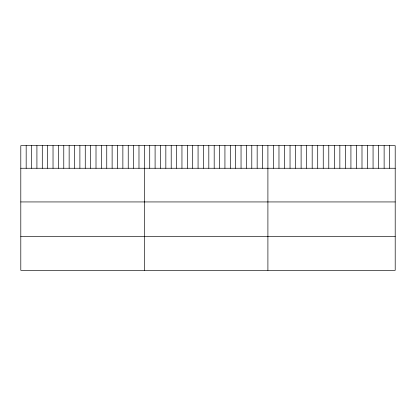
<?xml version="1.0" encoding="UTF-8"?>
<svg xmlns="http://www.w3.org/2000/svg" width="416" height="416" viewBox="0 0 416 416"><rect width="100%" height="100%" fill="white"/><g stroke="black" fill="none" stroke-linecap="round" stroke-linejoin="round"><path stroke-width="0.62" d="M395.2 168.251L395.2 270.327L20.8 270.327L20.8 145.673L395.2 145.673L395.2 168.251L20.8 168.251M20.8 201.937L395.2 201.937M20.8 236.642L395.2 236.642M389.667 145.673L389.667 168.251M384.129 145.673L384.129 168.251M378.596 145.673L378.596 168.251M373.064 145.673L373.064 168.251M367.526 145.673L367.526 168.251M361.993 145.673L361.993 168.251M356.46 145.673L356.46 168.251M350.922 145.673L350.922 168.251M345.389 145.673L345.389 168.251M339.856 145.673L339.856 168.251M334.318 145.673L334.318 168.251M328.786 145.673L328.786 168.251M323.248 145.673L323.248 168.251M317.715 145.673L317.715 168.251M312.182 145.673L312.182 168.251M306.644 145.673L306.644 168.251M301.111 145.673L301.111 168.251M295.578 145.673L295.578 168.251M290.04 145.673L290.04 168.251M284.508 145.673L284.508 168.251M278.975 145.673L278.975 168.251M273.437 145.673L273.437 168.251M267.904 145.673L267.904 270.327M262.532 145.673L262.532 168.251M257.161 145.673L257.161 168.251M251.789 145.673L251.789 168.251M246.418 145.673L246.418 168.251M241.046 145.673L241.046 168.251M235.674 145.673L235.674 168.251M230.303 145.673L230.303 168.251M224.931 145.673L224.931 168.251M219.56 145.673L219.56 168.251M214.188 145.673L214.188 168.251M208.816 145.673L208.816 168.251M203.44 145.673L203.44 168.251M198.068 145.673L198.068 168.251M192.696 145.673L192.696 168.251M187.325 145.673L187.325 168.251M181.953 145.673L181.953 168.251M176.582 145.673L176.582 168.251M171.21 145.673L171.21 168.251M165.838 145.673L165.838 168.251M160.467 145.673L160.467 168.251M155.095 145.673L155.095 168.251M149.724 145.673L149.724 168.251M144.352 145.673L144.352 270.327M138.98 145.673L138.98 168.251M133.609 145.673L133.609 168.251M128.237 145.673L128.237 168.251M122.866 145.673L122.866 168.251M117.494 145.673L117.494 168.251M112.122 145.673L112.122 168.251M106.751 145.673L106.751 168.251M101.379 145.673L101.379 168.251M96.008 145.673L96.008 168.251M90.636 145.673L90.636 168.251M85.264 145.673L85.264 168.251M79.888 145.673L79.888 168.251M74.516 145.673L74.516 168.251M69.144 145.673L69.144 168.251M63.773 145.673L63.773 168.251M58.401 145.673L58.401 168.251M53.03 145.673L53.03 168.251M47.658 145.673L47.658 168.251M42.286 145.673L42.286 168.251M36.915 145.673L36.915 168.251M31.543 145.673L31.543 168.251M26.172 145.673L26.172 168.251"/></g></svg>
